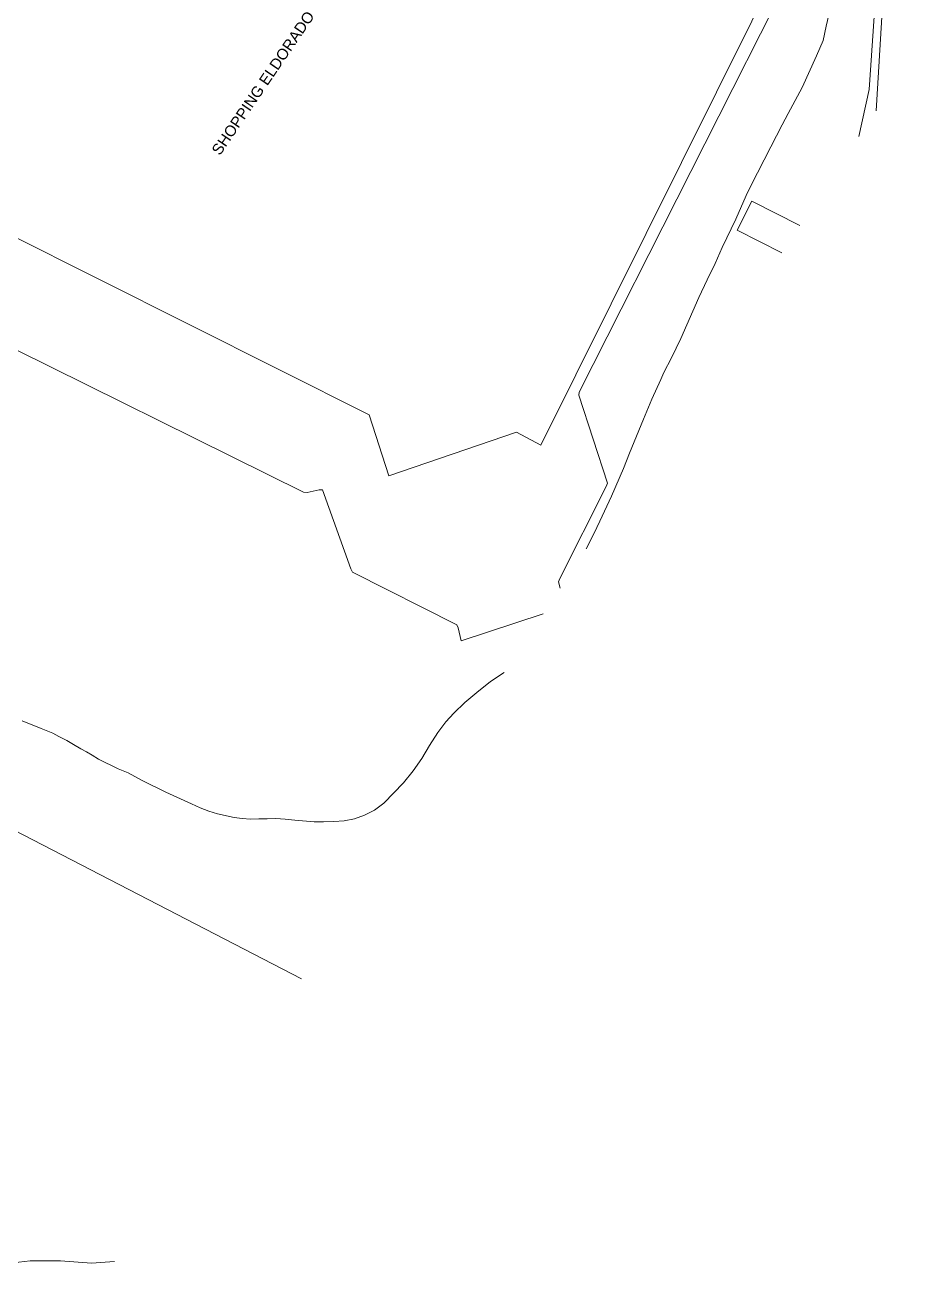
# Model space of a CAD drawing. Header units: metres. Extents: x 325024 to 7190115, y 7391967 to 10157759.
# Drawn here: x 326482.8 to 326645.3, y 7392013.9 to 7392242.3 of the extents above; entities that cross this region are included whole.
import ezdxf

# ---------------------------------------------------------------- set-up
doc = ezdxf.new("R2010")
doc.units = ezdxf.units.M
for name, color, linetype, lineweight in [('100_SIST_VIARIO_MEIO_FIO', 1, 'Continuous', 18), ('216_EDIF_NOTAVEL', 2, 'Continuous', 18), ('218_EDIF_NOTAVEL_TOP', 7, 'Continuous', 18), ('604_CURVA_INTERM', 7, 'Continuous', 18)]:
    doc.layers.add(name, color=color, linetype=linetype, lineweight=lineweight)
doc.styles.add('Style-Arial', font='arial.ttf', dxfattribs={"height": 1.75})

msp = doc.modelspace()

# ---------------------------------------------------------------- linework, layer by layer
at = {"layer": '100_SIST_VIARIO_MEIO_FIO', "flags": 128}
msp.add_lwpolyline([(326639.532, 7392226.431), (326642.765, 7392279.431), (326645.275, 7392315.827), (326644.799, 7392318.031), (326643.273, 7392320.83), (326641.878, 7392322.301), (326640.344, 7392323.211), (326636.612, 7392324.07), (326592.908, 7392326.966), (326577.454, 7392327.993), (326565.749, 7392329.845), (326556.708, 7392332.611), (326545.409, 7392337.227), (326510.562, 7392354.332), (326494.816, 7392362.035), (326492.687, 7392362.084), (326489.888, 7392360.89), (326487.176, 7392358.907), (326485.219, 7392355.125), (326475.657, 7392336.238)], dxfattribs=at)
at = {"layer": '216_EDIF_NOTAVEL', "flags": 128}
for points in [[(326464.981, 7392247.718), (326454.057, 7392225.594), (326456.685, 7392224.189), (326459.488, 7392224.789), (326467.974, 7392199.761), (326479.642, 7392203.843), (326546.185, 7392170.419), (326549.837, 7392159.138), (326573.308, 7392167.187), (326577.787, 7392164.792), (326623.083, 7392255.979)], [(326622.197, 7392200.233), (326613.939, 7392204.407), (326616.644, 7392209.759)], [(326578.212, 7392133.758), (326563.141, 7392128.767), (326562.603, 7392131.183), (326562.318, 7392131.74), (326543.12, 7392141.412), (326542.797, 7392142.04), (326537.604, 7392156.61), (326536.96, 7392156.582), (326534.795, 7392156.077), (326534.105, 7392156.178), (326474.321, 7392185.785)], [(326474.321, 7392185.785), (326534.105, 7392156.178), (326534.795, 7392156.077), (326536.96, 7392156.582), (326537.604, 7392156.61), (326542.797, 7392142.04), (326543.12, 7392141.412), (326562.318, 7392131.74), (326562.603, 7392131.183), (326563.141, 7392128.767), (326578.212, 7392133.758)], [(326533.707, 7392066.498), (326471.87, 7392098.47)]]:
    msp.add_lwpolyline(points, dxfattribs=at)
at = {"layer": '216_EDIF_NOTAVEL'}
for points in [[(326625.967, 7392255.959), (326584.834, 7392174.59), (326584.801, 7392174.023), (326590.058, 7392157.833), (326589.85, 7392157.217), (326581.312, 7392140.269), (326581.071, 7392139.617), (326581.342, 7392138.488)], [(326616.644, 7392209.759), (326625.529, 7392205.268)]]:
    msp.add_lwpolyline(points, dxfattribs=at)
at = {"layer": '604_CURVA_INTERM', "flags": 128}
for points, elevation in [([(326636.391, 7392221.684), (326638.251, 7392230.362), (326639.517, 7392248.312)], 723), ([(326631.014, 7392244.906), (326630.339, 7392242.016), (326629.821, 7392239.367), (326628.57, 7392236.549), (326625.912, 7392230.698), (326623.38, 7392225.896), (326622.255, 7392223.818), (326620.167, 7392219.795), (326616.46, 7392212.588), (326615.636, 7392210.807), (326613.702, 7392206.481), (326611.203, 7392201.216), (326609.891, 7392198.294), (326608.423, 7392195.295), (326606.888, 7392192.01), (326603.601, 7392184.483), (326601.872, 7392180.914), (326600.427, 7392178.2), (326599.894, 7392176.887), (326598.25, 7392173.299), (326596.696, 7392169.586), (326594.155, 7392163.343), (326593.053, 7392160.501), (326590.796, 7392155.421), (326588.687, 7392150.806), (326587.557, 7392148.492), (326586.143, 7392145.744)], 724), ([(326571.069, 7392122.963), (326568.506, 7392121.26), (326566.031, 7392119.274), (326563.786, 7392117.399), (326561.796, 7392115.432), (326560.309, 7392113.876), (326558.81, 7392111.856), (326557.324, 7392109.514), (326555.892, 7392107.083), (326554.266, 7392104.802), (326552.481, 7392102.587), (326548.875, 7392098.857), (326547.146, 7392097.595), (326545.347, 7392096.626), (326543.464, 7392095.975), (326541.605, 7392095.599), (326539.697, 7392095.458), (326537.79, 7392095.399), (326536.03, 7392095.415), (326532.481, 7392095.722), (326530.71, 7392095.926), (326529.017, 7392096.011), (326527.399, 7392096.002), (326525.852, 7392095.954), (326524.351, 7392095.942), (326522.814, 7392096.022), (326521.33, 7392096.195), (326518.231, 7392096.903), (326516.649, 7392097.417), (326515.083, 7392098.025), (326513.456, 7392098.711), (326508.745, 7392100.904), (326504.403, 7392103.019), (326501.812, 7392104.465), (326499.943, 7392105.182), (326496.334, 7392106.977), (326495.178, 7392107.692), (326494.128, 7392108.312), (326493.084, 7392108.894), (326491.741, 7392109.68), (326490.505, 7392110.382), (326489.021, 7392111.159), (326487.94, 7392111.781), (326485.762, 7392112.616), (326482.306, 7392114.043)], 724), ([(326478.527, 7392013.923), (326483.724, 7392014.531), (326489.312, 7392014.518), (326495.076, 7392014.141), (326499.269, 7392014.451)], 723)]:
    msp.add_lwpolyline(points, dxfattribs=dict(at, elevation=elevation))

# ---------------------------------------------------------------- texts
at = {"layer": '218_EDIF_NOTAVEL_TOP', "style": 'Style-Arial'}
msp.add_text('SHOPPING ELDORADO', height=2, rotation=55.83006, dxfattribs=at).set_placement((326518.695, 7392218.066))

doc.saveas('drawing.dxf')
